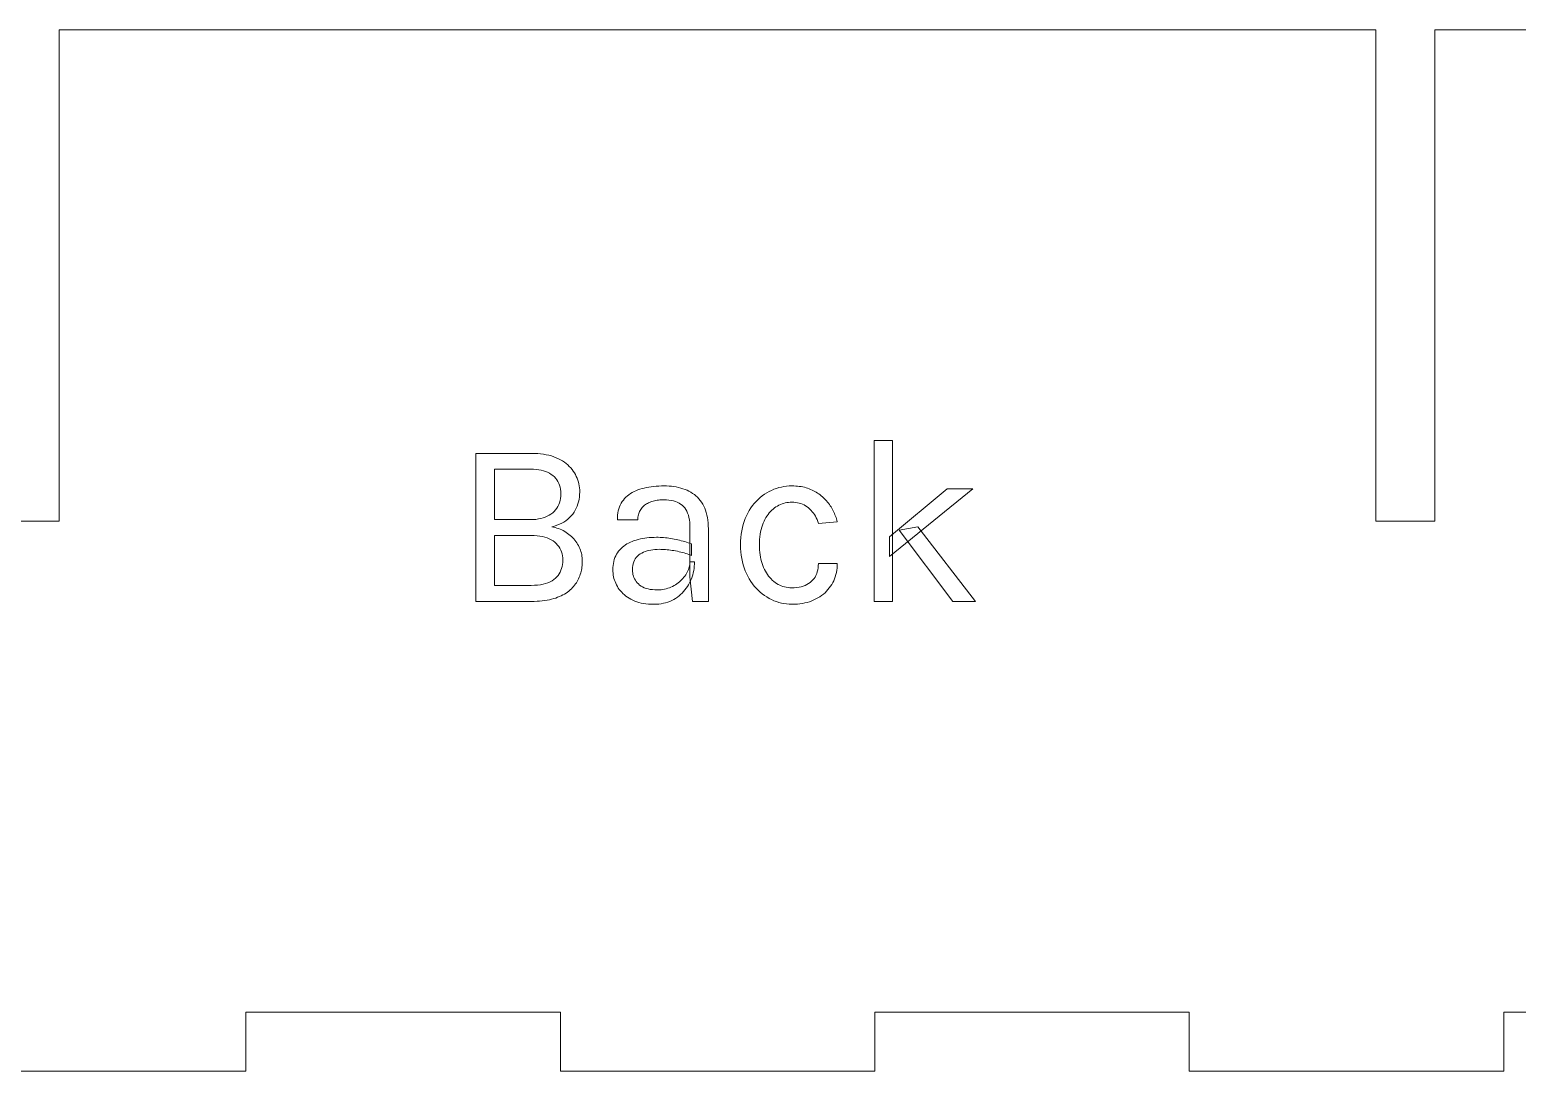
# Model space of a CAD drawing. Extents: x 3 to 513, y 3 to 383.
# Drawn here: x 76 to 151.7, y 277 to 330 of the extents above; entities that cross this region are included whole.
import ezdxf

# ---------------------------------------------------------------- set-up
doc = ezdxf.new("R2010")
doc.units = 0
doc.layers.get('0').update_dxf_attribs({"lineweight": 0})

msp = doc.modelspace()

# ---------------------------------------------------------------- linework, layer by layer
for p, q in [((144.5, 330), (77.5, 330)), ((77.5, 330), (77.5, 304.999)), ((144.5, 304.999), (144.5, 330)), ((216, 330), (147.5, 330)), ((147.5, 330), (147.5, 304.999)), ((118.959, 300.908), (118.959, 309.092)), ((118.959, 309.092), (119.895, 309.092)), ((119.895, 309.092), (119.895, 300.908)), ((98.703, 300.908), (98.703, 308.444)), ((98.703, 308.444), (101.523, 308.444)), ((101.523, 308.444), (101.686, 308.441)), ((101.686, 308.441), (101.843, 308.433)), ((101.843, 308.433), (101.994, 308.419)), ((101.994, 308.419), (102.14, 308.4)), ((102.14, 308.4), (102.281, 308.376)), ((102.281, 308.376), (102.415, 308.346)), ((102.415, 308.346), (102.544, 308.31)), ((102.544, 308.31), (102.667, 308.269)), ((102.667, 308.269), (102.785, 308.223)), ((102.785, 308.223), (102.897, 308.171)), ((102.897, 308.171), (103.003, 308.115)), ((103.003, 308.115), (103.104, 308.055)), ((101.499, 307.64), (99.639, 307.64)), ((99.639, 307.64), (99.639, 305.072)), ((101.639, 307.637), (101.499, 307.64)), ((101.499, 307.64), (101.499, 307.64)), ((101.499, 307.64), (101.499, 307.64)), ((101.772, 307.627), (101.639, 307.637)), ((101.9, 307.61), (101.772, 307.627)), ((102.021, 307.587), (101.9, 307.61)), ((102.136, 307.558), (102.021, 307.587)), ((102.245, 307.521), (102.136, 307.558)), ((102.347, 307.478), (102.245, 307.521)), ((102.444, 307.429), (102.347, 307.478)), ((102.534, 307.373), (102.444, 307.429)), ((102.618, 307.31), (102.534, 307.373)), ((102.695, 307.241), (102.618, 307.31)), ((103.104, 308.055), (103.2, 307.992)), ((103.2, 307.992), (103.29, 307.925)), ((103.29, 307.925), (103.374, 307.854)), ((103.374, 307.854), (103.453, 307.781)), ((103.453, 307.781), (103.526, 307.704)), ((103.526, 307.704), (103.594, 307.623)), ((103.594, 307.623), (103.656, 307.539)), ((103.656, 307.539), (103.713, 307.451)), ((103.713, 307.451), (103.764, 307.361)), ((103.764, 307.361), (103.81, 307.269)), ((102.764, 307.168), (102.695, 307.241)), ((102.825, 307.089), (102.764, 307.168)), ((102.877, 307.005), (102.825, 307.089)), ((102.922, 306.916), (102.877, 307.005)), ((102.958, 306.821), (102.922, 306.916)), ((102.987, 306.722), (102.958, 306.821)), ((103.007, 306.617), (102.987, 306.722)), ((103.019, 306.507), (103.007, 306.617)), ((103.81, 307.269), (103.851, 307.176)), ((103.851, 307.176), (103.886, 307.08)), ((103.886, 307.08), (103.915, 306.984)), ((103.915, 306.984), (103.94, 306.885)), ((103.94, 306.885), (103.959, 306.786)), ((103.959, 306.786), (103.972, 306.684)), ((103.972, 306.684), (103.98, 306.581)), ((103.98, 306.581), (103.983, 306.476)), ((106.84, 306.54), (106.941, 306.581)), ((106.941, 306.581), (107.046, 306.617)), ((107.046, 306.617), (107.155, 306.649)), ((107.155, 306.649), (107.267, 306.679)), ((107.267, 306.679), (107.382, 306.704)), ((107.382, 306.704), (107.5, 306.726)), ((107.5, 306.726), (107.621, 306.745)), ((107.621, 306.745), (107.745, 306.761)), ((107.745, 306.761), (107.873, 306.773)), ((107.873, 306.773), (108.003, 306.781)), ((108.003, 306.781), (108.137, 306.786)), ((108.137, 306.786), (108.273, 306.788)), ((108.273, 306.788), (108.273, 306.788)), ((108.273, 306.788), (108.403, 306.786)), ((108.403, 306.786), (108.531, 306.779)), ((108.531, 306.779), (108.656, 306.768)), ((108.656, 306.768), (108.777, 306.752)), ((108.777, 306.752), (108.895, 306.733)), ((108.895, 306.733), (109.011, 306.708)), ((109.011, 306.708), (109.123, 306.679)), ((109.123, 306.679), (109.233, 306.646)), ((109.233, 306.646), (109.34, 306.608)), ((109.34, 306.608), (109.443, 306.566)), ((109.443, 306.566), (109.543, 306.519)), ((113.616, 306.501), (113.739, 306.561)), ((113.739, 306.561), (113.863, 306.615)), ((113.863, 306.615), (113.988, 306.661)), ((113.988, 306.661), (114.116, 306.7)), ((114.116, 306.7), (114.246, 306.731)), ((114.246, 306.731), (114.377, 306.756)), ((114.377, 306.756), (114.511, 306.774)), ((114.511, 306.774), (114.646, 306.784)), ((114.646, 306.784), (114.783, 306.788)), ((114.783, 306.788), (114.783, 306.788)), ((114.783, 306.788), (114.879, 306.787)), ((114.879, 306.787), (114.973, 306.782)), ((114.973, 306.782), (115.066, 306.775)), ((115.066, 306.775), (115.156, 306.764)), ((115.156, 306.764), (115.244, 306.751)), ((115.244, 306.751), (115.331, 306.735)), ((115.331, 306.735), (115.415, 306.716)), ((115.415, 306.716), (115.497, 306.694)), ((115.497, 306.694), (115.578, 306.669)), ((115.578, 306.669), (115.656, 306.641)), ((115.656, 306.641), (115.732, 306.61)), ((115.732, 306.61), (115.807, 306.578)), ((115.807, 306.578), (115.879, 306.543)), ((119.751, 304.196), (122.679, 306.644)), ((123.987, 306.644), (119.751, 303.2)), ((122.679, 306.644), (123.987, 306.644)), ((102.873, 305.739), (102.919, 305.833)), ((102.919, 305.833), (102.956, 305.934)), ((102.956, 305.934), (102.985, 306.04)), ((102.985, 306.04), (103.006, 306.151)), ((103.006, 306.151), (103.019, 306.269)), ((103.023, 306.392), (103.019, 306.507)), ((103.019, 306.269), (103.023, 306.392)), ((103.023, 306.392), (103.023, 306.392)), ((103.894, 305.871), (103.854, 305.76)), ((103.926, 305.985), (103.894, 305.871)), ((103.951, 306.103), (103.926, 305.985)), ((103.969, 306.224), (103.951, 306.103)), ((103.979, 306.348), (103.969, 306.224)), ((103.983, 306.476), (103.979, 306.348)), ((103.983, 306.476), (103.983, 306.476)), ((106.007, 305.721), (106.047, 305.815)), ((106.047, 305.815), (106.093, 305.903)), ((106.093, 305.903), (106.145, 305.986)), ((106.145, 305.986), (106.203, 306.065)), ((106.203, 306.065), (106.267, 306.139)), ((106.267, 306.139), (106.335, 306.209)), ((106.335, 306.209), (106.407, 306.275)), ((106.407, 306.275), (106.485, 306.336)), ((106.485, 306.336), (106.567, 306.394)), ((106.567, 306.394), (106.653, 306.447)), ((106.653, 306.447), (106.745, 306.495)), ((106.745, 306.495), (106.84, 306.54)), ((107.28, 305.8), (107.236, 305.763)), ((107.326, 305.835), (107.28, 305.8)), ((107.376, 305.867), (107.326, 305.835)), ((107.428, 305.897), (107.376, 305.867)), ((107.482, 305.924), (107.428, 305.897)), ((107.539, 305.949), (107.482, 305.924)), ((107.598, 305.972), (107.539, 305.949)), ((107.659, 305.993), (107.598, 305.972)), ((107.722, 306.011), (107.659, 305.993)), ((107.786, 306.027), (107.722, 306.011)), ((107.851, 306.041), (107.786, 306.027)), ((107.918, 306.053), (107.851, 306.041)), ((107.986, 306.063), (107.918, 306.053)), ((108.056, 306.07), (107.986, 306.063)), ((108.127, 306.076), (108.056, 306.07)), ((108.199, 306.079), (108.127, 306.076)), ((108.273, 306.08), (108.199, 306.079)), ((108.402, 306.077), (108.273, 306.08)), ((108.273, 306.08), (108.273, 306.08)), ((108.524, 306.066), (108.402, 306.077)), ((108.639, 306.049), (108.524, 306.066)), ((108.748, 306.026), (108.639, 306.049)), ((108.85, 305.995), (108.748, 306.026)), ((108.946, 305.958), (108.85, 305.995)), ((109.035, 305.914), (108.946, 305.958)), ((109.118, 305.863), (109.035, 305.914)), ((109.194, 305.805), (109.118, 305.863)), ((109.263, 305.741), (109.194, 305.805)), ((109.543, 306.519), (109.638, 306.467)), ((109.638, 306.467), (109.729, 306.409)), ((109.729, 306.409), (109.815, 306.347)), ((109.815, 306.347), (109.897, 306.279)), ((109.897, 306.279), (109.975, 306.206)), ((109.975, 306.206), (110.048, 306.127)), ((110.048, 306.127), (110.117, 306.044)), ((110.117, 306.044), (110.181, 305.955)), ((110.181, 305.955), (110.241, 305.861)), ((110.241, 305.861), (110.296, 305.761)), ((112.773, 305.783), (112.863, 305.895)), ((112.863, 305.895), (112.957, 306)), ((112.957, 306), (113.055, 306.1)), ((113.055, 306.1), (113.159, 306.193)), ((113.159, 306.193), (113.266, 306.28)), ((113.266, 306.28), (113.379, 306.36)), ((113.379, 306.36), (113.496, 306.434)), ((113.496, 306.434), (113.616, 306.501)), ((114.122, 305.804), (114.046, 305.763)), ((114.2, 305.841), (114.122, 305.804)), ((114.278, 305.873), (114.2, 305.841)), ((114.358, 305.899), (114.278, 305.873)), ((114.438, 305.921), (114.358, 305.899)), ((114.52, 305.938), (114.438, 305.921)), ((114.603, 305.95), (114.52, 305.938)), ((114.686, 305.958), (114.603, 305.95)), ((114.771, 305.96), (114.686, 305.958)), ((114.87, 305.957), (114.771, 305.96)), ((114.771, 305.96), (114.771, 305.96)), ((114.966, 305.948), (114.87, 305.957)), ((115.06, 305.934), (114.966, 305.948)), ((115.15, 305.913), (115.06, 305.934)), ((115.237, 305.887), (115.15, 305.913)), ((115.321, 305.855), (115.237, 305.887)), ((115.402, 305.817), (115.321, 305.855)), ((115.479, 305.774), (115.402, 305.817)), ((115.879, 306.543), (115.95, 306.506)), ((115.95, 306.506), (116.018, 306.466)), ((116.018, 306.466), (116.085, 306.425)), ((116.085, 306.425), (116.149, 306.381)), ((116.149, 306.381), (116.212, 306.335)), ((116.212, 306.335), (116.272, 306.286)), ((116.272, 306.286), (116.331, 306.236)), ((116.331, 306.236), (116.388, 306.184)), ((116.388, 306.184), (116.442, 306.13)), ((116.442, 306.13), (116.495, 306.075)), ((116.495, 306.075), (116.546, 306.019)), ((116.546, 306.019), (116.594, 305.961)), ((116.594, 305.961), (116.641, 305.902)), ((116.641, 305.902), (116.686, 305.841)), ((116.686, 305.841), (116.728, 305.779)), ((99.639, 305.072), (101.487, 305.072)), ((101.487, 305.072), (101.625, 305.075)), ((101.625, 305.075), (101.756, 305.086)), ((101.756, 305.086), (101.883, 305.103)), ((101.883, 305.103), (102.003, 305.127)), ((102.003, 305.127), (102.118, 305.158)), ((102.118, 305.158), (102.227, 305.196)), ((102.227, 305.196), (102.33, 305.241)), ((102.33, 305.241), (102.428, 305.293)), ((102.428, 305.293), (102.52, 305.351)), ((102.52, 305.351), (102.606, 305.417)), ((102.606, 305.417), (102.685, 305.489)), ((102.685, 305.489), (102.756, 305.566)), ((102.756, 305.566), (102.819, 305.65)), ((102.819, 305.65), (102.873, 305.739)), ((103.38, 305.092), (103.283, 305.018)), ((103.469, 305.172), (103.38, 305.092)), ((103.551, 305.259), (103.469, 305.172)), ((103.626, 305.351), (103.551, 305.259)), ((103.694, 305.448), (103.626, 305.351)), ((103.755, 305.549), (103.694, 305.448)), ((103.808, 305.653), (103.755, 305.549)), ((103.854, 305.76), (103.808, 305.653)), ((105.897, 305.06), (105.9, 305.182)), ((106.941, 305.06), (105.897, 305.06)), ((105.9, 305.182), (105.909, 305.3)), ((105.909, 305.3), (105.925, 305.413)), ((105.925, 305.413), (105.946, 305.52)), ((105.946, 305.52), (105.974, 305.623)), ((105.974, 305.623), (106.007, 305.721)), ((106.943, 305.13), (106.941, 305.06)), ((106.941, 305.06), (106.941, 305.06)), ((106.948, 305.196), (106.943, 305.13)), ((106.957, 305.261), (106.948, 305.196)), ((106.969, 305.323), (106.957, 305.261)), ((106.985, 305.382), (106.969, 305.323)), ((107.005, 305.438), (106.985, 305.382)), ((107.028, 305.492), (107.005, 305.438)), ((107.054, 305.544), (107.028, 305.492)), ((107.084, 305.593), (107.054, 305.544)), ((107.118, 305.639), (107.084, 305.593)), ((107.155, 305.683), (107.118, 305.639)), ((107.194, 305.724), (107.155, 305.683)), ((107.236, 305.763), (107.194, 305.724)), ((109.326, 305.669), (109.263, 305.741)), ((109.382, 305.588), (109.326, 305.669)), ((109.431, 305.498), (109.382, 305.588)), ((109.474, 305.4), (109.431, 305.498)), ((109.51, 305.293), (109.474, 305.4)), ((109.54, 305.178), (109.51, 305.293)), ((109.563, 305.053), (109.54, 305.178)), ((109.58, 304.92), (109.563, 305.053)), ((110.296, 305.761), (110.345, 305.656)), ((110.345, 305.656), (110.388, 305.545)), ((110.388, 305.545), (110.425, 305.428)), ((110.425, 305.428), (110.457, 305.305)), ((110.457, 305.305), (110.483, 305.177)), ((110.483, 305.177), (110.503, 305.042)), ((110.503, 305.042), (110.517, 304.902)), ((112.346, 304.98), (112.401, 305.128)), ((112.401, 305.128), (112.463, 305.271)), ((112.463, 305.271), (112.533, 305.408)), ((112.533, 305.408), (112.609, 305.539)), ((112.609, 305.539), (112.689, 305.664)), ((112.689, 305.664), (112.773, 305.783)), ((113.409, 305.085), (113.361, 304.991)), ((113.46, 305.175), (113.409, 305.085)), ((113.514, 305.259), (113.46, 305.175)), ((113.571, 305.339), (113.514, 305.259)), ((113.63, 305.414), (113.571, 305.339)), ((113.693, 305.484), (113.63, 305.414)), ((113.758, 305.55), (113.693, 305.484)), ((113.826, 305.61), (113.758, 305.55)), ((113.896, 305.666), (113.826, 305.61)), ((113.97, 305.717), (113.896, 305.666)), ((114.046, 305.763), (113.97, 305.717)), ((115.554, 305.724), (115.479, 305.774)), ((115.626, 305.669), (115.554, 305.724)), ((115.694, 305.609), (115.626, 305.669)), ((115.758, 305.544), (115.694, 305.609)), ((115.819, 305.476), (115.758, 305.544)), ((115.875, 305.403), (115.819, 305.476)), ((115.927, 305.326), (115.875, 305.403)), ((115.975, 305.245), (115.927, 305.326)), ((116.019, 305.16), (115.975, 305.245)), ((116.059, 305.071), (116.019, 305.16)), ((116.095, 304.978), (116.059, 305.071)), ((116.728, 305.779), (116.769, 305.716)), ((116.769, 305.716), (116.808, 305.651)), ((116.808, 305.651), (116.845, 305.585)), ((116.845, 305.585), (116.88, 305.519)), ((116.88, 305.519), (116.912, 305.452)), ((116.912, 305.452), (116.943, 305.384)), ((116.943, 305.384), (116.972, 305.316)), ((116.972, 305.316), (116.999, 305.247)), ((116.999, 305.247), (117.024, 305.177)), ((117.024, 305.177), (117.047, 305.107)), ((117.047, 305.107), (117.068, 305.036)), ((77.5, 304.999), (74.5, 304.999)), ((102.694, 304.738), (102.555, 304.7)), ((102.555, 304.7), (102.555, 304.7)), ((102.555, 304.7), (102.646, 304.684)), ((102.646, 304.684), (102.735, 304.664)), ((102.826, 304.782), (102.694, 304.738)), ((102.735, 304.664), (102.822, 304.64)), ((102.822, 304.64), (102.907, 304.613)), ((102.951, 304.832), (102.826, 304.782)), ((102.907, 304.613), (102.989, 304.582)), ((103.069, 304.888), (102.951, 304.832)), ((102.989, 304.582), (103.069, 304.548)), ((103.18, 304.95), (103.069, 304.888)), ((103.069, 304.548), (103.147, 304.51)), ((103.147, 304.51), (103.223, 304.468)), ((103.283, 305.018), (103.18, 304.95)), ((103.223, 304.468), (103.297, 304.422)), ((103.297, 304.422), (103.368, 304.373)), ((103.368, 304.373), (103.437, 304.321)), ((103.437, 304.321), (103.502, 304.266)), ((109.59, 304.778), (109.58, 304.92)), ((109.593, 304.628), (109.59, 304.778)), ((109.593, 302.168), (109.593, 304.628)), ((110.517, 304.902), (110.526, 304.756)), ((110.526, 304.756), (110.529, 304.604)), ((110.529, 304.604), (110.529, 304.604)), ((110.529, 304.604), (110.529, 300.908)), ((112.182, 304.156), (112.2, 304.332)), ((112.2, 304.332), (112.226, 304.502)), ((112.226, 304.502), (112.258, 304.667)), ((112.258, 304.667), (112.299, 304.826)), ((112.299, 304.826), (112.346, 304.98)), ((113.164, 304.326), (113.148, 304.199)), ((113.186, 304.449), (113.164, 304.326)), ((113.211, 304.567), (113.186, 304.449)), ((113.242, 304.68), (113.211, 304.567)), ((113.277, 304.788), (113.242, 304.68)), ((113.317, 304.892), (113.277, 304.788)), ((113.361, 304.991), (113.317, 304.892)), ((116.127, 304.88), (116.095, 304.978)), ((117.087, 304.964), (116.127, 304.88)), ((117.068, 305.036), (117.087, 304.964)), ((117.087, 304.964), (117.087, 304.964)), ((120.243, 304.532), (121.191, 304.7)), ((122.967, 300.908), (120.243, 304.532)), ((121.191, 304.7), (124.119, 300.908)), ((147.5, 304.999), (144.5, 304.999)), ((99.639, 304.268), (99.639, 301.724)), ((101.511, 304.268), (99.639, 304.268)), ((99.639, 304.268), (99.639, 304.268)), ((101.666, 304.265), (101.511, 304.268)), ((101.511, 304.268), (101.511, 304.268)), ((101.812, 304.254), (101.666, 304.265)), ((101.952, 304.237), (101.812, 304.254)), ((102.083, 304.213), (101.952, 304.237)), ((102.207, 304.182), (102.083, 304.213)), ((102.323, 304.144), (102.207, 304.182)), ((102.432, 304.099), (102.323, 304.144)), ((102.532, 304.047), (102.432, 304.099)), ((102.626, 303.989), (102.532, 304.047)), ((102.711, 303.923), (102.626, 303.989)), ((102.789, 303.852), (102.711, 303.923)), ((102.858, 303.776), (102.789, 303.852)), ((102.919, 303.696), (102.858, 303.776)), ((102.972, 303.611), (102.919, 303.696)), ((103.017, 303.522), (102.972, 303.611)), ((103.502, 304.266), (103.565, 304.21)), ((103.565, 304.21), (103.624, 304.151)), ((103.624, 304.151), (103.681, 304.089)), ((103.681, 304.089), (103.734, 304.026)), ((103.734, 304.026), (103.784, 303.96)), ((103.784, 303.96), (103.832, 303.892)), ((103.832, 303.892), (103.876, 303.822)), ((103.876, 303.822), (103.917, 303.749)), ((103.917, 303.749), (103.955, 303.675)), ((103.955, 303.675), (103.988, 303.599)), ((103.988, 303.599), (104.018, 303.523)), ((105.96, 303.464), (106.02, 303.535)), ((106.02, 303.535), (106.085, 303.603)), ((106.085, 303.603), (106.154, 303.666)), ((106.154, 303.666), (106.227, 303.726)), ((106.227, 303.726), (106.304, 303.781)), ((106.304, 303.781), (106.386, 303.833)), ((106.386, 303.833), (106.472, 303.881)), ((106.472, 303.881), (106.562, 303.925)), ((106.562, 303.925), (106.656, 303.965)), ((106.656, 303.965), (106.755, 304.001)), ((106.755, 304.001), (106.857, 304.033)), ((106.857, 304.033), (106.962, 304.063)), ((106.962, 304.063), (107.069, 304.088)), ((107.069, 304.088), (107.178, 304.11)), ((107.178, 304.11), (107.29, 304.129)), ((107.29, 304.129), (107.405, 304.145)), ((107.405, 304.145), (107.522, 304.157)), ((107.522, 304.157), (107.642, 304.165)), ((107.704, 303.539), (107.601, 303.522)), ((107.642, 304.165), (107.764, 304.17)), ((107.81, 303.551), (107.704, 303.539)), ((107.764, 304.17), (107.889, 304.172)), ((107.92, 303.558), (107.81, 303.551)), ((107.889, 304.172), (107.889, 304.172)), ((107.889, 304.172), (107.979, 304.171)), ((108.033, 303.56), (107.92, 303.558)), ((107.979, 304.171), (108.069, 304.168)), ((108.109, 303.559), (108.033, 303.56)), ((108.033, 303.56), (108.033, 303.56)), ((108.069, 304.168), (108.159, 304.164)), ((108.187, 303.557), (108.109, 303.559)), ((108.159, 304.164), (108.249, 304.158)), ((108.267, 303.552), (108.187, 303.557)), ((108.249, 304.158), (108.34, 304.149)), ((108.347, 303.547), (108.267, 303.552)), ((108.34, 304.149), (108.43, 304.14)), ((108.43, 303.539), (108.347, 303.547)), ((108.43, 304.14), (108.52, 304.128)), ((108.514, 303.53), (108.43, 303.539)), ((108.599, 303.519), (108.514, 303.53)), ((108.52, 304.128), (108.611, 304.114)), ((108.611, 304.114), (108.701, 304.099)), ((108.701, 304.099), (108.792, 304.082)), ((108.792, 304.082), (108.882, 304.063)), ((108.882, 304.063), (108.972, 304.043)), ((108.972, 304.043), (109.062, 304.022)), ((109.062, 304.022), (109.151, 303.999)), ((109.151, 303.999), (109.24, 303.976)), ((109.24, 303.976), (109.328, 303.95)), ((109.328, 303.95), (109.416, 303.924)), ((109.416, 303.924), (109.503, 303.896)), ((109.503, 303.896), (109.59, 303.867)), ((109.59, 303.867), (109.677, 303.836)), ((109.677, 303.836), (109.677, 303.836)), ((109.677, 303.836), (109.677, 303.248)), ((112.167, 303.788), (112.171, 303.975)), ((112.171, 303.606), (112.167, 303.788)), ((112.167, 303.788), (112.167, 303.788)), ((112.171, 303.975), (112.182, 304.156)), ((112.182, 303.428), (112.171, 303.606)), ((113.129, 303.93), (113.127, 303.788)), ((113.127, 303.788), (113.127, 303.788)), ((113.127, 303.788), (113.129, 303.657)), ((113.136, 304.067), (113.129, 303.93)), ((113.129, 303.657), (113.136, 303.529)), ((113.148, 304.199), (113.136, 304.067)), ((113.136, 303.529), (113.146, 303.404)), ((119.751, 303.2), (119.751, 304.196)), ((103.054, 303.428), (103.017, 303.522)), ((103.082, 303.33), (103.054, 303.428)), ((103.103, 303.227), (103.082, 303.33)), ((103.085, 302.688), (103.104, 302.791)), ((103.115, 303.12), (103.103, 303.227)), ((103.104, 302.791), (103.115, 302.897)), ((103.119, 303.008), (103.115, 303.12)), ((103.115, 302.897), (103.119, 303.008)), ((103.119, 303.008), (103.119, 303.008)), ((104.018, 303.523), (104.044, 303.446)), ((104.044, 303.446), (104.066, 303.367)), ((104.066, 303.367), (104.083, 303.288)), ((104.083, 303.288), (104.097, 303.207)), ((104.097, 303.207), (104.107, 303.126)), ((104.11, 302.807), (104.103, 302.731)), ((104.107, 303.126), (104.113, 303.043)), ((104.114, 302.883), (104.11, 302.807)), ((104.113, 303.043), (104.115, 302.96)), ((104.115, 302.96), (104.114, 302.883)), ((104.115, 302.96), (104.115, 302.96)), ((105.681, 302.74), (105.695, 302.846)), ((105.695, 302.846), (105.716, 302.947)), ((105.716, 302.947), (105.742, 303.044)), ((105.742, 303.044), (105.774, 303.137)), ((105.774, 303.137), (105.812, 303.225)), ((105.812, 303.225), (105.855, 303.309)), ((105.855, 303.309), (105.905, 303.389)), ((105.905, 303.389), (105.96, 303.464)), ((106.701, 302.828), (106.681, 302.731)), ((106.728, 302.919), (106.701, 302.828)), ((106.764, 303.003), (106.728, 302.919)), ((106.808, 303.08), (106.764, 303.003)), ((106.859, 303.151), (106.808, 303.08)), ((106.918, 303.215), (106.859, 303.151)), ((106.986, 303.272), (106.918, 303.215)), ((107.061, 303.323), (106.986, 303.272)), ((107.142, 303.368), (107.061, 303.323)), ((107.227, 303.408), (107.142, 303.368)), ((107.315, 303.444), (107.227, 303.408)), ((107.407, 303.475), (107.315, 303.444)), ((107.502, 303.501), (107.407, 303.475)), ((107.601, 303.522), (107.502, 303.501)), ((108.686, 303.506), (108.599, 303.519)), ((108.774, 303.492), (108.686, 303.506)), ((108.864, 303.476), (108.774, 303.492)), ((108.954, 303.459), (108.864, 303.476)), ((109.041, 303.44), (108.954, 303.459)), ((109.127, 303.42), (109.041, 303.44)), ((109.212, 303.399), (109.127, 303.42)), ((109.294, 303.377), (109.212, 303.399)), ((109.374, 303.354), (109.294, 303.377)), ((109.453, 303.329), (109.374, 303.354)), ((109.529, 303.303), (109.453, 303.329)), ((109.604, 303.276), (109.529, 303.303)), ((109.573, 302.726), (109.584, 302.792)), ((109.584, 302.792), (109.591, 302.858)), ((109.591, 302.858), (109.593, 302.924)), ((109.593, 302.924), (109.593, 302.924)), ((109.593, 302.924), (109.821, 302.924)), ((109.677, 303.248), (109.604, 303.276)), ((109.819, 302.81), (109.811, 302.697)), ((109.821, 302.924), (109.819, 302.81)), ((112.2, 303.256), (112.182, 303.428)), ((112.226, 303.088), (112.2, 303.256)), ((112.258, 302.925), (112.226, 303.088)), ((112.299, 302.768), (112.258, 302.925)), ((112.346, 302.615), (112.299, 302.768)), ((113.146, 303.404), (113.161, 303.284)), ((113.161, 303.284), (113.18, 303.166)), ((113.18, 303.166), (113.204, 303.053)), ((113.204, 303.053), (113.231, 302.942)), ((113.231, 302.942), (113.263, 302.836)), ((113.263, 302.836), (113.3, 302.733)), ((116.124, 302.726), (116.127, 302.84)), ((116.127, 302.84), (116.127, 302.84)), ((116.127, 302.84), (117.087, 302.84)), ((117.087, 302.84), (117.084, 302.721)), ((119.751, 303.2), (119.751, 303.2)), ((102.575, 301.954), (102.664, 302.016)), ((102.664, 302.016), (102.744, 302.084)), ((102.744, 302.084), (102.815, 302.158)), ((102.815, 302.158), (102.879, 302.236)), ((102.879, 302.236), (102.935, 302.318)), ((102.935, 302.318), (102.984, 302.405)), ((102.984, 302.405), (103.025, 302.495)), ((103.025, 302.495), (103.059, 302.589)), ((103.059, 302.589), (103.085, 302.688)), ((103.928, 302.066), (103.893, 301.997)), ((103.958, 302.138), (103.928, 302.066)), ((103.986, 302.21), (103.958, 302.138)), ((104.011, 302.283), (103.986, 302.21)), ((104.032, 302.357), (104.011, 302.283)), ((104.052, 302.431), (104.032, 302.357)), ((104.069, 302.506), (104.052, 302.431)), ((104.083, 302.58), (104.069, 302.506)), ((104.094, 302.656), (104.083, 302.58)), ((104.103, 302.731), (104.094, 302.656)), ((105.669, 302.516), (105.672, 302.63)), ((105.671, 302.428), (105.669, 302.516)), ((105.669, 302.516), (105.669, 302.516)), ((105.678, 302.34), (105.671, 302.428)), ((105.672, 302.63), (105.681, 302.74)), ((105.69, 302.253), (105.678, 302.34)), ((105.705, 302.168), (105.69, 302.253)), ((105.726, 302.082), (105.705, 302.168)), ((105.751, 301.998), (105.726, 302.082)), ((106.669, 302.627), (106.665, 302.516)), ((106.665, 302.516), (106.665, 302.516)), ((106.665, 302.516), (106.668, 302.433)), ((106.668, 302.433), (106.677, 302.353)), ((106.681, 302.731), (106.669, 302.627)), ((106.677, 302.353), (106.692, 302.275)), ((106.692, 302.275), (106.713, 302.199)), ((106.713, 302.199), (106.741, 302.126)), ((106.741, 302.126), (106.774, 302.055)), ((106.774, 302.055), (106.813, 301.987)), ((109.116, 301.962), (109.174, 302.018)), ((109.174, 302.018), (109.229, 302.076)), ((109.229, 302.076), (109.28, 302.136)), ((109.28, 302.136), (109.329, 302.199)), ((109.329, 302.199), (109.374, 302.264)), ((109.374, 302.264), (109.416, 302.33)), ((109.416, 302.33), (109.453, 302.396)), ((109.453, 302.396), (109.486, 302.462)), ((109.486, 302.462), (109.514, 302.528)), ((109.514, 302.528), (109.538, 302.594)), ((109.538, 302.594), (109.558, 302.66)), ((109.558, 302.66), (109.573, 302.726)), ((109.713, 300.908), (109.593, 302.168)), ((109.662, 302.056), (109.619, 301.955)), ((109.699, 302.159), (109.662, 302.056)), ((109.731, 302.263), (109.699, 302.159)), ((109.759, 302.369), (109.731, 302.263)), ((109.781, 302.477), (109.759, 302.369)), ((109.799, 302.586), (109.781, 302.477)), ((109.811, 302.697), (109.799, 302.586)), ((112.401, 302.467), (112.346, 302.615)), ((112.463, 302.324), (112.401, 302.467)), ((112.533, 302.186), (112.463, 302.324)), ((112.609, 302.053), (112.533, 302.186)), ((112.689, 301.927), (112.609, 302.053)), ((113.3, 302.733), (113.34, 302.633)), ((113.34, 302.633), (113.384, 302.537)), ((113.384, 302.537), (113.432, 302.446)), ((113.432, 302.446), (113.482, 302.359)), ((113.482, 302.359), (113.536, 302.277)), ((113.536, 302.277), (113.593, 302.199)), ((113.593, 302.199), (113.653, 302.125)), ((113.653, 302.125), (113.716, 302.056)), ((113.716, 302.056), (113.783, 301.991)), ((115.848, 301.999), (115.906, 302.072)), ((115.906, 302.072), (115.958, 302.15)), ((115.958, 302.15), (116.003, 302.233)), ((116.003, 302.233), (116.041, 302.322)), ((116.041, 302.322), (116.072, 302.415)), ((116.072, 302.415), (116.096, 302.514)), ((116.096, 302.514), (116.113, 302.617)), ((116.113, 302.617), (116.124, 302.726)), ((116.949, 302.065), (116.907, 301.964)), ((116.985, 302.168), (116.949, 302.065)), ((117.016, 302.273), (116.985, 302.168)), ((117.042, 302.381), (117.016, 302.273)), ((117.062, 302.492), (117.042, 302.381)), ((117.076, 302.605), (117.062, 302.492)), ((117.084, 302.721), (117.076, 302.605)), ((99.639, 301.724), (101.511, 301.724)), ((101.511, 301.724), (101.678, 301.728)), ((101.678, 301.728), (101.835, 301.738)), ((101.835, 301.738), (101.982, 301.756)), ((101.982, 301.756), (102.12, 301.782)), ((102.12, 301.782), (102.248, 301.814)), ((102.248, 301.814), (102.367, 301.854)), ((102.367, 301.854), (102.476, 301.9)), ((102.476, 301.9), (102.575, 301.954)), ((103.207, 301.286), (103.126, 301.24)), ((103.285, 301.334), (103.207, 301.286)), ((103.359, 301.384), (103.285, 301.334)), ((103.429, 301.437), (103.359, 301.384)), ((103.495, 301.492), (103.429, 301.437)), ((103.557, 301.55), (103.495, 301.492)), ((103.615, 301.61), (103.557, 301.55)), ((103.67, 301.67), (103.615, 301.61)), ((103.722, 301.733), (103.67, 301.67)), ((103.77, 301.797), (103.722, 301.733)), ((103.814, 301.862), (103.77, 301.797)), ((103.855, 301.929), (103.814, 301.862)), ((103.893, 301.997), (103.855, 301.929)), ((105.781, 301.915), (105.751, 301.998)), ((105.815, 301.832), (105.781, 301.915)), ((105.854, 301.751), (105.815, 301.832)), ((105.897, 301.67), (105.854, 301.751)), ((105.945, 301.591), (105.897, 301.67)), ((105.998, 301.515), (105.945, 301.591)), ((106.055, 301.442), (105.998, 301.515)), ((106.117, 301.372), (106.055, 301.442)), ((106.183, 301.305), (106.117, 301.372)), ((106.255, 301.242), (106.183, 301.305)), ((106.813, 301.987), (106.859, 301.921)), ((106.859, 301.921), (106.91, 301.857)), ((106.91, 301.857), (106.968, 301.796)), ((106.968, 301.796), (107.032, 301.739)), ((107.032, 301.739), (107.104, 301.688)), ((107.104, 301.688), (107.182, 301.643)), ((107.182, 301.643), (107.268, 301.604)), ((107.268, 301.604), (107.362, 301.571)), ((107.362, 301.571), (107.462, 301.544)), ((107.462, 301.544), (107.57, 301.523)), ((107.57, 301.523), (107.685, 301.508)), ((107.685, 301.508), (107.807, 301.499)), ((107.807, 301.499), (107.937, 301.496)), ((107.937, 301.496), (108.03, 301.498)), ((107.937, 301.496), (107.937, 301.496)), ((108.03, 301.498), (108.12, 301.505)), ((108.12, 301.505), (108.209, 301.516)), ((108.209, 301.516), (108.297, 301.531)), ((108.297, 301.531), (108.382, 301.551)), ((108.382, 301.551), (108.465, 301.575)), ((108.465, 301.575), (108.547, 301.603)), ((108.547, 301.603), (108.626, 301.636)), ((108.626, 301.636), (108.704, 301.673)), ((108.704, 301.673), (108.78, 301.715)), ((108.78, 301.715), (108.853, 301.76)), ((108.853, 301.76), (108.924, 301.807)), ((108.924, 301.807), (108.991, 301.856)), ((108.991, 301.856), (109.055, 301.908)), ((109.119, 301.261), (109.037, 301.192)), ((109.055, 301.908), (109.116, 301.962)), ((109.197, 301.335), (109.119, 301.261)), ((109.27, 301.412), (109.197, 301.335)), ((109.339, 301.493), (109.27, 301.412)), ((109.403, 301.578), (109.339, 301.493)), ((109.464, 301.667), (109.403, 301.578)), ((109.52, 301.76), (109.464, 301.667)), ((109.572, 301.856), (109.52, 301.76)), ((109.619, 301.955), (109.572, 301.856)), ((112.773, 301.807), (112.689, 301.927)), ((112.863, 301.693), (112.773, 301.807)), ((112.957, 301.584), (112.863, 301.693)), ((113.055, 301.483), (112.957, 301.584)), ((113.159, 301.387), (113.055, 301.483)), ((113.266, 301.297), (113.159, 301.387)), ((113.379, 301.213), (113.266, 301.297)), ((113.783, 301.991), (113.852, 301.93)), ((113.852, 301.93), (113.925, 301.874)), ((113.925, 301.874), (114, 301.823)), ((114, 301.823), (114.078, 301.777)), ((114.078, 301.777), (114.157, 301.736)), ((114.157, 301.736), (114.239, 301.701)), ((114.239, 301.701), (114.323, 301.671)), ((114.323, 301.671), (114.408, 301.647)), ((114.408, 301.647), (114.496, 301.628)), ((114.496, 301.628), (114.585, 301.615)), ((114.585, 301.615), (114.677, 301.607)), ((114.677, 301.607), (114.771, 301.604)), ((114.771, 301.604), (114.901, 301.607)), ((114.771, 301.604), (114.771, 301.604)), ((114.901, 301.607), (115.025, 301.617)), ((115.025, 301.617), (115.142, 301.633)), ((115.142, 301.633), (115.252, 301.656)), ((115.252, 301.656), (115.357, 301.686)), ((115.357, 301.686), (115.455, 301.722)), ((115.455, 301.722), (115.546, 301.764)), ((115.546, 301.764), (115.631, 301.813)), ((115.631, 301.813), (115.71, 301.869)), ((115.71, 301.869), (115.782, 301.931)), ((115.782, 301.931), (115.848, 301.999)), ((116.381, 301.282), (116.294, 301.214)), ((116.464, 301.353), (116.381, 301.282)), ((116.541, 301.429), (116.464, 301.353)), ((116.614, 301.509), (116.541, 301.429)), ((116.683, 301.593), (116.614, 301.509)), ((116.746, 301.68), (116.683, 301.593)), ((116.805, 301.772), (116.746, 301.68)), ((116.859, 301.867), (116.805, 301.772)), ((116.907, 301.964), (116.859, 301.867)), ((101.523, 300.908), (98.703, 300.908)), ((101.668, 300.91), (101.523, 300.908)), ((101.523, 300.908), (101.523, 300.908)), ((101.523, 300.908), (101.523, 300.908)), ((101.809, 300.915), (101.668, 300.91)), ((101.944, 300.924), (101.809, 300.915)), ((102.075, 300.936), (101.944, 300.924)), ((102.201, 300.952), (102.075, 300.936)), ((102.322, 300.971), (102.201, 300.952)), ((102.439, 300.993), (102.322, 300.971)), ((102.55, 301.019), (102.439, 300.993)), ((102.657, 301.049), (102.55, 301.019)), ((102.759, 301.082), (102.657, 301.049)), ((102.857, 301.118), (102.759, 301.082)), ((102.95, 301.156), (102.857, 301.118)), ((103.04, 301.197), (102.95, 301.156)), ((103.126, 301.24), (103.04, 301.197)), ((106.331, 301.181), (106.255, 301.242)), ((106.412, 301.123), (106.331, 301.181)), ((106.497, 301.068), (106.412, 301.123)), ((106.587, 301.016), (106.497, 301.068)), ((106.682, 300.968), (106.587, 301.016)), ((106.782, 300.925), (106.682, 300.968)), ((106.886, 300.887), (106.782, 300.925)), ((106.996, 300.855), (106.886, 300.887)), ((107.111, 300.827), (106.996, 300.855)), ((107.23, 300.804), (107.111, 300.827)), ((107.354, 300.787), (107.23, 300.804)), ((107.484, 300.774), (107.354, 300.787)), ((107.618, 300.767), (107.484, 300.774)), ((107.757, 300.764), (107.618, 300.767)), ((107.884, 300.767), (107.757, 300.764)), ((107.757, 300.764), (107.757, 300.764)), ((107.757, 300.764), (107.757, 300.764)), ((108.007, 300.776), (107.884, 300.767)), ((108.126, 300.791), (108.007, 300.776)), ((108.242, 300.812), (108.126, 300.791)), ((108.354, 300.839), (108.242, 300.812)), ((108.463, 300.872), (108.354, 300.839)), ((108.568, 300.911), (108.463, 300.872)), ((108.669, 300.956), (108.568, 300.911)), ((108.767, 301.007), (108.669, 300.956)), ((108.861, 301.064), (108.767, 301.007)), ((108.951, 301.126), (108.861, 301.064)), ((109.037, 301.192), (108.951, 301.126)), ((110.529, 300.908), (109.713, 300.908)), ((110.529, 300.908), (110.529, 300.908)), ((113.496, 301.136), (113.379, 301.213)), ((113.616, 301.065), (113.496, 301.136)), ((113.739, 301.002), (113.616, 301.065)), ((113.863, 300.946), (113.739, 301.002)), ((113.988, 300.898), (113.863, 300.946)), ((114.116, 300.857), (113.988, 300.898)), ((114.246, 300.824), (114.116, 300.857)), ((114.377, 300.797), (114.246, 300.824)), ((114.511, 300.779), (114.377, 300.797)), ((114.646, 300.768), (114.511, 300.779)), ((114.783, 300.764), (114.646, 300.768)), ((114.922, 300.767), (114.783, 300.764)), ((114.783, 300.764), (114.783, 300.764)), ((114.783, 300.764), (114.783, 300.764)), ((115.056, 300.775), (114.922, 300.767)), ((115.188, 300.788), (115.056, 300.775)), ((115.315, 300.807), (115.188, 300.788)), ((115.439, 300.832), (115.315, 300.807)), ((115.56, 300.861), (115.439, 300.832)), ((115.676, 300.896), (115.56, 300.861)), ((115.789, 300.937), (115.676, 300.896)), ((115.898, 300.983), (115.789, 300.937)), ((116.004, 301.034), (115.898, 300.983)), ((116.105, 301.09), (116.004, 301.034)), ((116.202, 301.15), (116.105, 301.09)), ((116.294, 301.214), (116.202, 301.15)), ((119.895, 300.908), (118.959, 300.908)), ((119.895, 300.908), (119.895, 300.908)), ((124.119, 300.908), (122.967, 300.908)), ((124.119, 300.908), (124.119, 300.908)), ((87, 277), (87, 280)), ((87, 280), (103, 280)), ((103, 280), (103, 277)), ((119, 277), (119, 280)), ((119, 280), (135, 280)), ((135, 280), (135, 277)), ((151, 277), (151, 280)), ((151, 280), (167, 280)), ((71, 277), (87, 277)), ((103, 277), (119, 277)), ((135, 277), (151, 277))]:
    msp.add_line(p, q)

doc.saveas('drawing.dxf')
